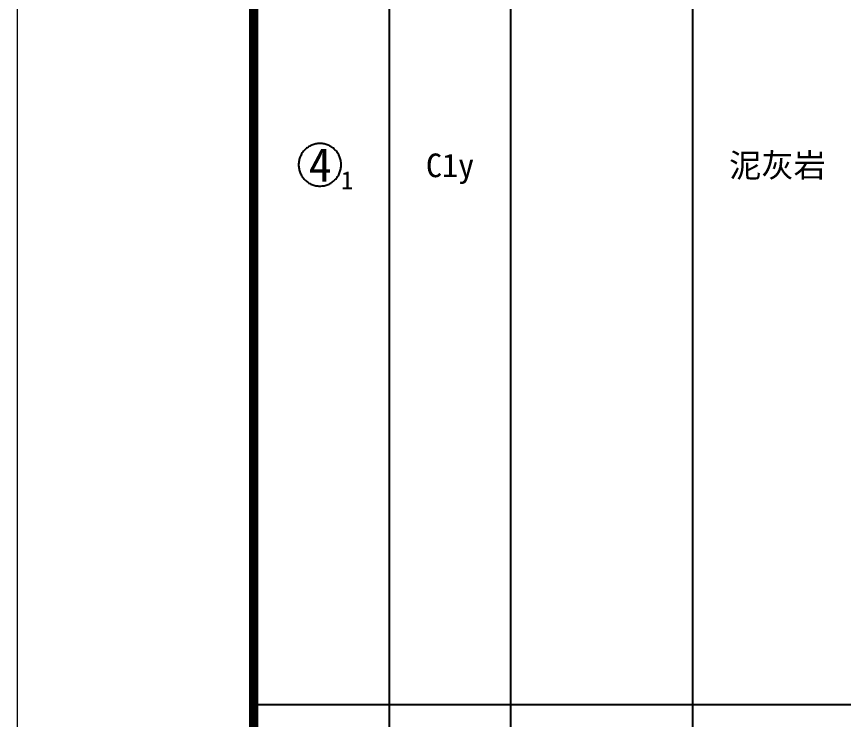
# Model space of a CAD drawing. Header units: millimetres. Extents: x 928 to 1798, y 854 to 1152.
# Drawn here: x 1368.1 to 1455.6, y 928.8 to 1003.1 of the extents above; entities that cross this region are included whole.
import ezdxf
from ezdxf.enums import TextEntityAlignment as Align

# ---------------------------------------------------------------- set-up
doc = ezdxf.new("R2010")
doc.units = ezdxf.units.MM
doc.layers.add('ZZT_TC', color=7, linetype='Continuous')
doc.layers.add('不打印', color=7, linetype='Continuous', plot=False)
doc.styles.add('成果图图块', font='simfang_0.ttf', dxfattribs={"height": 2.5})
doc.styles.add('成果表转DWG表体', font='simfang_0.ttf', dxfattribs={"height": 2.5})

# ---------------------------------------------------------------- blocks, each defined once
blk = doc.blocks.new('DCBH-4-1-')
at = {"layer": 'ZZT_TC', "color": 7}
blk.add_polyline3d([(-0.188, 2.31, 0), (-0.298, 2.307, 0), (-0.409, 2.299, 0), (-0.518, 2.285, 0), (-0.627, 2.266, 0), (-0.735, 2.242, 0), (-0.841, 2.213, 0), (-0.946, 2.178, 0), (-1.049, 2.138, 0), (-1.15, 2.093, 0), (-1.249, 2.044, 0), (-1.345, 1.989, 0), (-1.439, 1.93, 0), (-1.529, 1.867, 0), (-1.616, 1.799, 0), (-1.7, 1.726, 0), (-1.78, 1.65, 0), (-1.856, 1.57, 0), (-1.928, 1.486, 0), (-1.996, 1.399, 0), (-2.06, 1.309, 0), (-2.119, 1.216, 0), (-2.173, 1.119, 0), (-2.223, 1.021, 0), (-2.268, 0.92, 0), (-2.308, 0.817, 0), (-2.342, 0.712, 0), (-2.372, 0.605, 0), (-2.396, 0.497, 0), (-2.415, 0.389, 0), (-2.428, 0.279, 0), (-2.437, 0.169, 0), (-2.439, 0.058, 0), (-2.437, -0.052, 0), (-2.428, -0.162, 0), (-2.415, -0.272, 0), (-2.396, -0.381, 0), (-2.372, -0.489, 0), (-2.342, -0.595, 0), (-2.308, -0.7, 0), (-2.268, -0.803, 0), (-2.223, -0.904, 0), (-2.173, -1.003, 0), (-2.119, -1.099, 0), (-2.06, -1.193, 0), (-1.996, -1.283, 0), (-1.928, -1.37, 0), (-1.856, -1.454, 0), (-1.78, -1.534, 0), (-1.7, -1.61, 0), (-1.616, -1.682, 0), (-1.529, -1.75, 0), (-1.439, -1.814, 0), (-1.345, -1.873, 0), (-1.249, -1.927, 0), (-1.15, -1.977, 0), (-1.049, -2.022, 0), (-0.946, -2.062, 0), (-0.841, -2.096, 0), (-0.735, -2.126, 0), (-0.627, -2.15, 0), (-0.518, -2.169, 0), (-0.409, -2.182, 0), (-0.298, -2.19, 0), (-0.188, -2.193, 0), (-0.077, -2.19, 0), (0.033, -2.182, 0), (0.142, -2.169, 0), (0.251, -2.15, 0), (0.359, -2.126, 0), (0.466, -2.096, 0), (0.571, -2.062, 0), (0.674, -2.022, 0), (0.775, -1.977, 0), (0.873, -1.927, 0), (0.97, -1.873, 0), (1.063, -1.814, 0), (1.153, -1.75, 0), (1.24, -1.682, 0), (1.324, -1.61, 0), (1.404, -1.534, 0), (1.48, -1.454, 0), (1.552, -1.37, 0), (1.62, -1.283, 0), (1.684, -1.193, 0), (1.743, -1.099, 0), (1.798, -1.003, 0), (1.847, -0.904, 0), (1.892, -0.803, 0), (1.932, -0.7, 0), (1.967, -0.595, 0), (1.996, -0.489, 0), (2.02, -0.381, 0), (2.039, -0.272, 0), (2.053, -0.162, 0), (2.061, -0.052, 0), (2.063, 0.058, 0), (2.061, 0.169, 0), (2.053, 0.279, 0), (2.039, 0.389, 0), (2.02, 0.497, 0), (1.996, 0.605, 0), (1.967, 0.712, 0), (1.932, 0.817, 0), (1.892, 0.92, 0), (1.847, 1.021, 0), (1.798, 1.119, 0), (1.743, 1.216, 0), (1.684, 1.309, 0), (1.62, 1.399, 0), (1.552, 1.486, 0), (1.48, 1.57, 0), (1.404, 1.65, 0), (1.324, 1.726, 0), (1.24, 1.799, 0), (1.153, 1.867, 0), (1.063, 1.93, 0), (0.97, 1.989, 0), (0.873, 2.044, 0), (0.775, 2.093, 0), (0.674, 2.138, 0), (0.571, 2.178, 0), (0.466, 2.213, 0), (0.359, 2.242, 0), (0.251, 2.266, 0), (0.142, 2.285, 0), (0.033, 2.299, 0), (-0.077, 2.307, 0), (-0.188, 2.31, 0)], dxfattribs=at)
at = {"style": '成果图图块'}
blk.add_text('4', height=3.574, dxfattribs=at).set_placement((-0.163, -1.743), align=Align.CENTER)
blk.add_text('1', height=1.906, dxfattribs=at).set_placement((2.03, -2.535))
blk = doc.blocks.new('地层图框模板（昇龙1）.dwg2', base_point=(25, 269))
at = {"const_width": 1}
blk.add_lwpolyline([(25, 5), (205, 5), (205, 292), (25, 292), (25, 5), (205, 5)], dxfattribs=at)
at = {"layer": '不打印', "const_width": 0.15}
blk.add_lwpolyline([(0, 0), (210, 0), (210, 297), (0, 297), (0, 0)], dxfattribs=at)

msp = doc.modelspace()

# ---------------------------------------------------------------- linework, layer by layer
at = {"color": 0}
for p, q in [((1393.222, 930.403), (1393.222, 1044.403)), ((1407.584, 930.403), (1407.584, 1044.403)), ((1393.222, 930.403), (1407.584, 930.403)), ((1393.222, 930.403), (1407.584, 930.403)), ((1393.222, 868.889), (1393.222, 930.403)), ((1407.584, 868.889), (1407.584, 930.403))]:
    msp.add_line(p, q, dxfattribs=at)
for points in [[(1407.584, 930.403), (1407.584, 1044.403)], [(1420.407, 930.403), (1420.407, 1044.403)], [(1420.407, 930.403), (1420.407, 1044.403)], [(1439.642, 930.403), (1439.642, 1044.403)], [(1439.642, 930.403), (1439.642, 1044.403)], [(1407.584, 930.403), (1420.407, 930.403)], [(1407.584, 930.403), (1420.407, 930.403)], [(1407.584, 868.889), (1407.584, 930.403)], [(1420.407, 930.403), (1439.642, 930.403)], [(1420.407, 868.889), (1420.407, 930.403)], [(1420.407, 930.403), (1439.642, 930.403)], [(1420.407, 868.889), (1420.407, 930.403)], [(1439.642, 930.403), (1457.595, 930.403)], [(1439.642, 868.889), (1439.642, 930.403)], [(1439.642, 930.403), (1457.595, 930.403)], [(1439.642, 868.889), (1439.642, 930.403)]]:
    msp.add_lwpolyline(points, dxfattribs=at)

# ---------------------------------------------------------------- block references
for name, p in [('地层图框模板（昇龙1）.dwg2', (1393.222, 1123.57)), ('DCBH-4-1-', (1400.403, 987.403))]:
    msp.add_blockref(name, p)

# ---------------------------------------------------------------- texts
at = {"color": 0, "style": '成果表转DWG表体'}
for s, p in [('C1y', (1411.418, 986.153)), ('泥灰岩', (1443.463, 986.153))]:
    msp.add_text(s, height=2.5, dxfattribs=at).set_placement(p)

doc.saveas('drawing.dxf')
